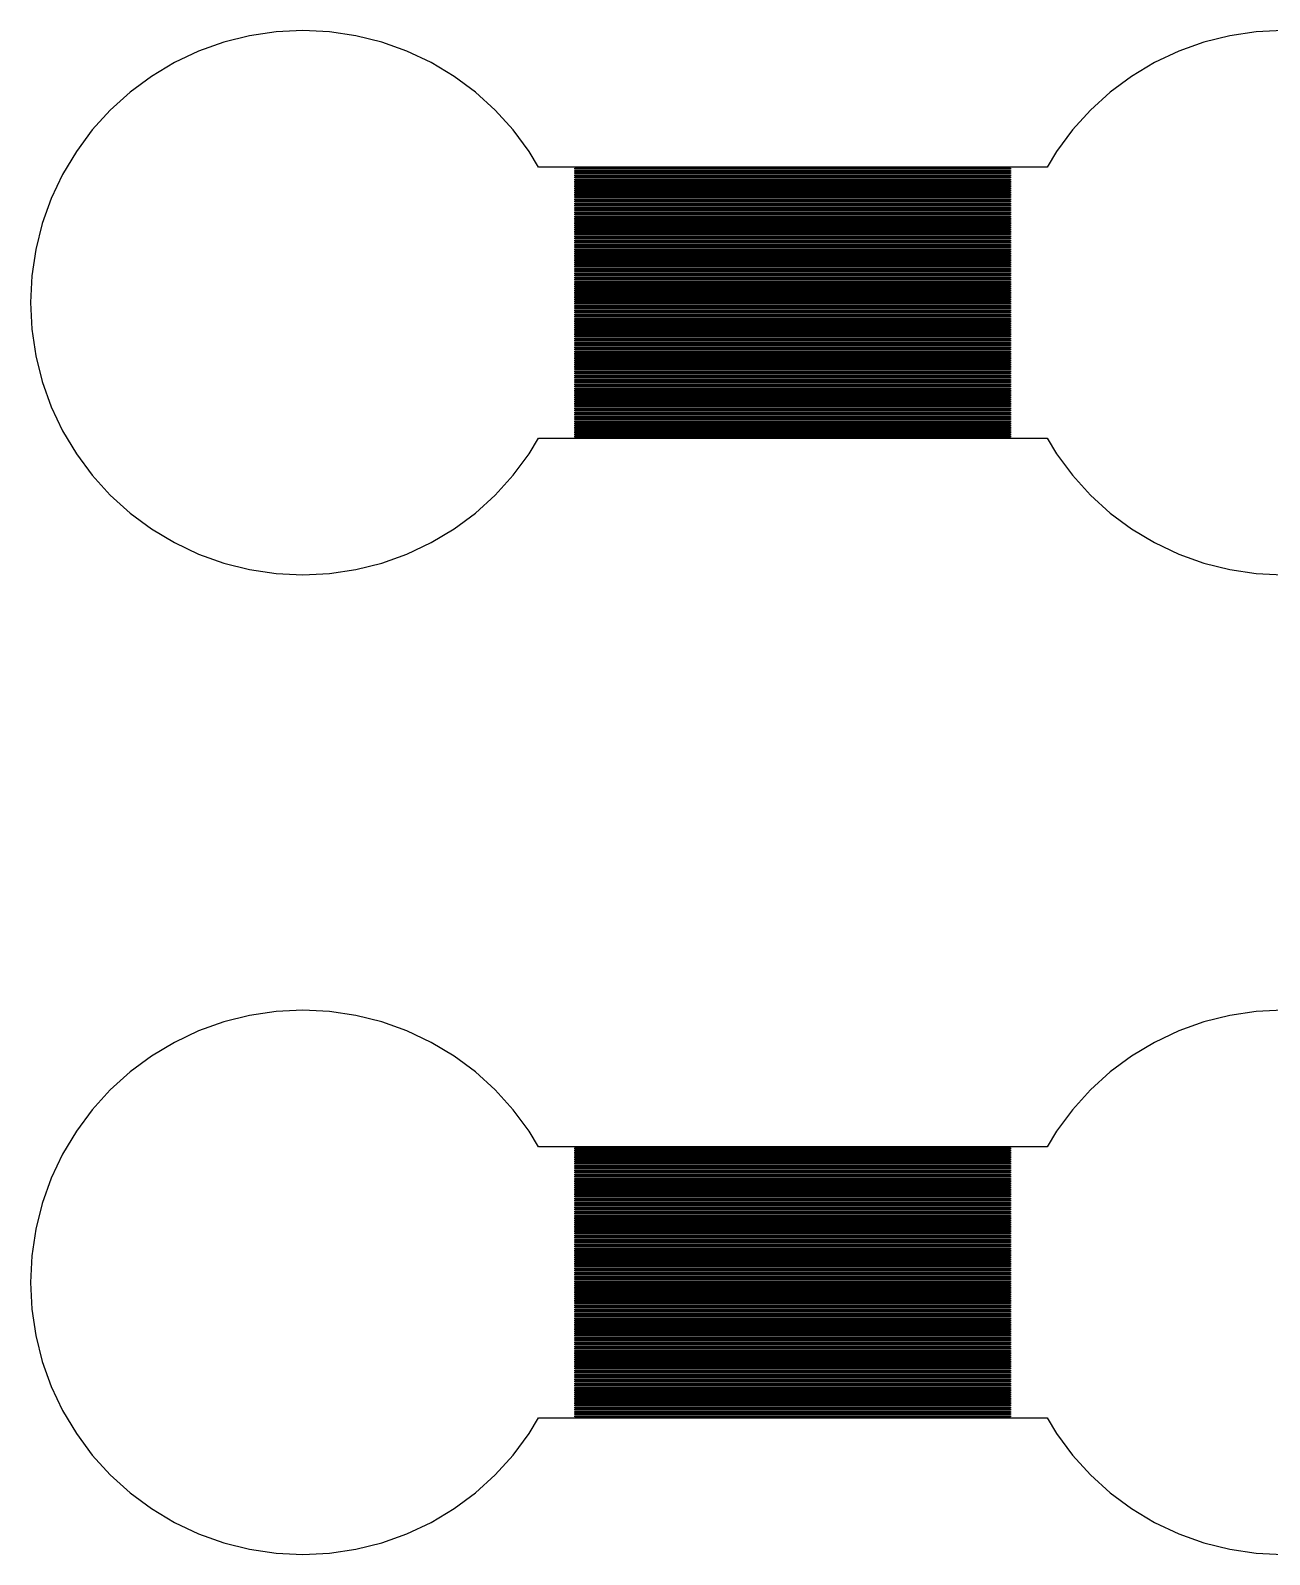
# Model space of a CAD drawing. Extents: x -73 to 181, y -8 to 80.
# Drawn here: x 2 to 13.38, y 20 to 34 of the extents above; entities that cross this region are included whole.
import ezdxf

# ---------------------------------------------------------------- set-up
doc = ezdxf.new("R2010")
doc.units = 0

msp = doc.modelspace()

# ---------------------------------------------------------------- linework, layer by layer
for p, q in [((3.77429, 33.8923), (3.5433, 33.8097)), ((4.01228, 33.952), (3.77429, 33.8923)), ((4.25496, 33.988), (4.01228, 33.952)), ((4.5, 34), (4.25496, 33.988)), ((4.74506, 33.988), (4.5, 34)), ((4.98773, 33.952), (4.74506, 33.988)), ((5.22572, 33.8923), (4.98773, 33.952)), ((5.45671, 33.8097), (5.22572, 33.8923)), ((12.7743, 33.8923), (12.5433, 33.8097)), ((13.0123, 33.952), (12.7743, 33.8923)), ((13.2549, 33.988), (13.0123, 33.952)), ((13.5, 34), (13.2549, 33.988)), ((3.5433, 33.8097), (3.32152, 33.7048)), ((5.6785, 33.7048), (5.45671, 33.8097)), ((12.5433, 33.8097), (12.3215, 33.7048)), ((3.32152, 33.7048), (3.11108, 33.5787)), ((5.88893, 33.5787), (5.6785, 33.7048)), ((12.3215, 33.7048), (12.1111, 33.5787)), ((3.11108, 33.5787), (2.91403, 33.4325)), ((6.08598, 33.4325), (5.88893, 33.5787)), ((12.1111, 33.5787), (11.914, 33.4325)), ((2.91403, 33.4325), (2.73224, 33.2678)), ((6.26778, 33.2678), (6.08598, 33.4325)), ((11.914, 33.4325), (11.7322, 33.2678)), ((2.73224, 33.2678), (2.56747, 33.086)), ((6.43254, 33.086), (6.26778, 33.2678)), ((11.7322, 33.2678), (11.5675, 33.086)), ((2.56747, 33.086), (2.42134, 32.8889)), ((6.57867, 32.8889), (6.43254, 33.086)), ((11.5675, 33.086), (11.4213, 32.8889)), ((2.42134, 32.8889), (2.29521, 32.6785)), ((6.66493, 32.745), (6.57867, 32.8889)), ((11.4213, 32.8889), (11.3351, 32.745)), ((2.29521, 32.6785), (2.19031, 32.4567)), ((11.3351, 32.745), (6.66493, 32.745)), ((7, 32.725), (7, 32.735)), ((7, 32.735), (11, 32.735)), ((11, 32.725), (7, 32.725)), ((7, 32.705), (7, 32.715)), ((7, 32.715), (11, 32.715)), ((11, 32.705), (7, 32.705)), ((7, 32.685), (7, 32.695)), ((7, 32.695), (11, 32.695)), ((11, 32.685), (7, 32.685)), ((7, 32.665), (7, 32.675)), ((7, 32.675), (11, 32.675)), ((11, 32.665), (7, 32.665)), ((7, 32.645), (7, 32.655)), ((7, 32.655), (11, 32.655)), ((11, 32.645), (7, 32.645)), ((7, 32.625), (7, 32.635)), ((7, 32.635), (11, 32.635)), ((11, 32.625), (7, 32.625)), ((11, 32.735), (11, 32.725)), ((11, 32.715), (11, 32.705)), ((11, 32.695), (11, 32.685)), ((11, 32.675), (11, 32.665)), ((11, 32.655), (11, 32.645)), ((11, 32.635), (11, 32.625)), ((7, 32.605), (7, 32.615)), ((7, 32.615), (11, 32.615)), ((11, 32.605), (7, 32.605)), ((7, 32.585), (7, 32.595)), ((7, 32.595), (11, 32.595)), ((11, 32.585), (7, 32.585)), ((7, 32.565), (7, 32.575)), ((7, 32.575), (11, 32.575)), ((11, 32.565), (7, 32.565)), ((7, 32.545), (7, 32.555)), ((7, 32.555), (11, 32.555)), ((11, 32.545), (7, 32.545)), ((7, 32.525), (7, 32.535)), ((7, 32.535), (11, 32.535)), ((11, 32.525), (7, 32.525)), ((7, 32.505), (7, 32.515)), ((7, 32.515), (11, 32.515)), ((11, 32.505), (7, 32.505)), ((7, 32.485), (7, 32.495)), ((7, 32.495), (11, 32.495)), ((11, 32.485), (7, 32.485)), ((11, 32.615), (11, 32.605)), ((11, 32.595), (11, 32.585)), ((11, 32.575), (11, 32.565)), ((11, 32.555), (11, 32.545)), ((11, 32.535), (11, 32.525)), ((11, 32.515), (11, 32.505)), ((11, 32.495), (11, 32.485)), ((2.19031, 32.4567), (2.10765, 32.2257)), ((7, 32.465), (7, 32.475)), ((7, 32.475), (11, 32.475)), ((11, 32.465), (7, 32.465)), ((7, 32.445), (7, 32.455)), ((7, 32.455), (11, 32.455)), ((11, 32.445), (7, 32.445)), ((7, 32.425), (7, 32.435)), ((7, 32.435), (11, 32.435)), ((11, 32.425), (7, 32.425)), ((7, 32.405), (7, 32.415)), ((7, 32.415), (11, 32.415)), ((11, 32.405), (7, 32.405)), ((7, 32.385), (7, 32.395)), ((7, 32.395), (11, 32.395)), ((11, 32.385), (7, 32.385)), ((7, 32.365), (7, 32.375)), ((7, 32.375), (11, 32.375)), ((11, 32.365), (7, 32.365)), ((7, 32.345), (7, 32.355)), ((7, 32.355), (11, 32.355)), ((11, 32.345), (7, 32.345)), ((11, 32.475), (11, 32.465)), ((11, 32.455), (11, 32.445)), ((11, 32.435), (11, 32.425)), ((11, 32.415), (11, 32.405)), ((11, 32.395), (11, 32.385)), ((11, 32.375), (11, 32.365)), ((11, 32.355), (11, 32.345)), ((2.10765, 32.2257), (2.04805, 31.9877)), ((7, 32.325), (7, 32.335)), ((7, 32.335), (11, 32.335)), ((11, 32.325), (7, 32.325)), ((7, 32.305), (7, 32.315)), ((7, 32.315), (11, 32.315)), ((11, 32.305), (7, 32.305)), ((7, 32.285), (7, 32.295)), ((7, 32.295), (11, 32.295)), ((11, 32.285), (7, 32.285)), ((7, 32.265), (7, 32.275)), ((7, 32.275), (11, 32.275)), ((11, 32.265), (7, 32.265)), ((7, 32.245), (7, 32.255)), ((7, 32.255), (11, 32.255)), ((11, 32.245), (7, 32.245)), ((7, 32.225), (7, 32.235)), ((7, 32.235), (11, 32.235)), ((11, 32.225), (7, 32.225)), ((7, 32.205), (7, 32.215)), ((7, 32.215), (11, 32.215)), ((11, 32.205), (7, 32.205)), ((11, 32.335), (11, 32.325)), ((11, 32.315), (11, 32.305)), ((11, 32.295), (11, 32.285)), ((11, 32.275), (11, 32.265)), ((11, 32.255), (11, 32.245)), ((11, 32.235), (11, 32.225)), ((11, 32.215), (11, 32.205)), ((7, 32.185), (7, 32.195)), ((7, 32.195), (11, 32.195)), ((11, 32.185), (7, 32.185)), ((7, 32.165), (7, 32.175)), ((7, 32.175), (11, 32.175)), ((11, 32.165), (7, 32.165)), ((7, 32.145), (7, 32.155)), ((7, 32.155), (11, 32.155)), ((11, 32.145), (7, 32.145)), ((7, 32.125), (7, 32.135)), ((7, 32.135), (11, 32.135)), ((11, 32.125), (7, 32.125)), ((7, 32.105), (7, 32.115)), ((7, 32.115), (11, 32.115)), ((11, 32.105), (7, 32.105)), ((7, 32.085), (7, 32.095)), ((7, 32.095), (11, 32.095)), ((11, 32.085), (7, 32.085)), ((7, 32.065), (7, 32.075)), ((7, 32.075), (11, 32.075)), ((11, 32.065), (7, 32.065)), ((11, 32.195), (11, 32.185)), ((11, 32.175), (11, 32.165)), ((11, 32.155), (11, 32.145)), ((11, 32.135), (11, 32.125)), ((11, 32.115), (11, 32.105)), ((11, 32.095), (11, 32.085)), ((11, 32.075), (11, 32.065)), ((2.04805, 31.9877), (2.01204, 31.745)), ((7, 32.045), (7, 32.055)), ((7, 32.055), (11, 32.055)), ((11, 32.045), (7, 32.045)), ((7, 32.025), (7, 32.035)), ((7, 32.035), (11, 32.035)), ((11, 32.025), (7, 32.025)), ((7, 32.005), (7, 32.015)), ((7, 32.015), (11, 32.015)), ((11, 32.005), (7, 32.005)), ((7, 31.985), (7, 31.995)), ((7, 31.995), (11, 31.995)), ((11, 31.985), (7, 31.985)), ((7, 31.965), (7, 31.975)), ((7, 31.975), (11, 31.975)), ((11, 31.965), (7, 31.965)), ((7, 31.945), (7, 31.955)), ((7, 31.955), (11, 31.955)), ((11, 31.945), (7, 31.945)), ((7, 31.925), (7, 31.935)), ((7, 31.935), (11, 31.935)), ((11, 31.925), (7, 31.925)), ((11, 32.055), (11, 32.045)), ((11, 32.035), (11, 32.025)), ((11, 32.015), (11, 32.005)), ((11, 31.995), (11, 31.985)), ((11, 31.975), (11, 31.965)), ((11, 31.955), (11, 31.945)), ((11, 31.935), (11, 31.925)), ((7, 31.905), (7, 31.915)), ((7, 31.915), (11, 31.915)), ((11, 31.905), (7, 31.905)), ((7, 31.885), (7, 31.895)), ((7, 31.895), (11, 31.895)), ((11, 31.885), (7, 31.885)), ((7, 31.865), (7, 31.875)), ((7, 31.875), (11, 31.875)), ((11, 31.865), (7, 31.865)), ((7, 31.845), (7, 31.855)), ((7, 31.855), (11, 31.855)), ((11, 31.845), (7, 31.845)), ((7, 31.825), (7, 31.835)), ((7, 31.835), (11, 31.835)), ((11, 31.825), (7, 31.825)), ((7, 31.805), (7, 31.815)), ((7, 31.815), (11, 31.815)), ((11, 31.805), (7, 31.805)), ((7, 31.785), (7, 31.795)), ((7, 31.795), (11, 31.795)), ((11, 31.785), (7, 31.785)), ((11, 31.915), (11, 31.905)), ((11, 31.895), (11, 31.885)), ((11, 31.875), (11, 31.865)), ((11, 31.855), (11, 31.845)), ((11, 31.835), (11, 31.825)), ((11, 31.815), (11, 31.805)), ((11, 31.795), (11, 31.785)), ((2.01204, 31.745), (2, 31.5)), ((7, 31.765), (7, 31.775)), ((7, 31.775), (11, 31.775)), ((11, 31.765), (7, 31.765)), ((7, 31.745), (7, 31.755)), ((7, 31.755), (11, 31.755)), ((11, 31.745), (7, 31.745)), ((7, 31.725), (7, 31.735)), ((7, 31.735), (11, 31.735)), ((11, 31.725), (7, 31.725)), ((7, 31.705), (7, 31.715)), ((7, 31.715), (11, 31.715)), ((11, 31.705), (7, 31.705)), ((7, 31.685), (7, 31.695)), ((7, 31.695), (11, 31.695)), ((11, 31.685), (7, 31.685)), ((7, 31.665), (7, 31.675)), ((7, 31.675), (11, 31.675)), ((11, 31.665), (7, 31.665)), ((7, 31.645), (7, 31.655)), ((7, 31.655), (11, 31.655)), ((11, 31.645), (7, 31.645)), ((11, 31.775), (11, 31.765)), ((11, 31.755), (11, 31.745)), ((11, 31.735), (11, 31.725)), ((11, 31.715), (11, 31.705)), ((11, 31.695), (11, 31.685)), ((11, 31.675), (11, 31.665)), ((11, 31.655), (11, 31.645)), ((7, 31.625), (7, 31.635)), ((7, 31.635), (11, 31.635)), ((11, 31.625), (7, 31.625)), ((7, 31.605), (7, 31.615)), ((7, 31.615), (11, 31.615)), ((11, 31.605), (7, 31.605)), ((7, 31.585), (7, 31.595)), ((7, 31.595), (11, 31.595)), ((11, 31.585), (7, 31.585)), ((7, 31.565), (7, 31.575)), ((7, 31.575), (11, 31.575)), ((11, 31.565), (7, 31.565)), ((7, 31.545), (7, 31.555)), ((7, 31.555), (11, 31.555)), ((11, 31.545), (7, 31.545)), ((7, 31.525), (7, 31.535)), ((7, 31.535), (11, 31.535)), ((11, 31.525), (7, 31.525)), ((7, 31.505), (7, 31.515)), ((7, 31.515), (11, 31.515)), ((11, 31.505), (7, 31.505)), ((11, 31.635), (11, 31.625)), ((11, 31.615), (11, 31.605)), ((11, 31.595), (11, 31.585)), ((11, 31.575), (11, 31.565)), ((11, 31.555), (11, 31.545)), ((11, 31.535), (11, 31.525)), ((11, 31.515), (11, 31.505)), ((2, 31.5), (2.01204, 31.255)), ((7, 31.485), (7, 31.495)), ((7, 31.495), (11, 31.495)), ((11, 31.485), (7, 31.485)), ((7, 31.465), (7, 31.475)), ((7, 31.475), (11, 31.475)), ((11, 31.465), (7, 31.465)), ((7, 31.445), (7, 31.455)), ((7, 31.455), (11, 31.455)), ((11, 31.445), (7, 31.445)), ((7, 31.425), (7, 31.435)), ((7, 31.435), (11, 31.435)), ((11, 31.425), (7, 31.425)), ((7, 31.405), (7, 31.415)), ((7, 31.415), (11, 31.415)), ((11, 31.405), (7, 31.405)), ((7, 31.385), (7, 31.395)), ((7, 31.395), (11, 31.395)), ((11, 31.385), (7, 31.385)), ((7, 31.365), (7, 31.375)), ((7, 31.375), (11, 31.375)), ((11, 31.365), (7, 31.365)), ((11, 31.495), (11, 31.485)), ((11, 31.475), (11, 31.465)), ((11, 31.455), (11, 31.445)), ((11, 31.435), (11, 31.425)), ((11, 31.415), (11, 31.405)), ((11, 31.395), (11, 31.385)), ((11, 31.375), (11, 31.365)), ((2.01204, 31.255), (2.04805, 31.0123)), ((7, 31.345), (7, 31.355)), ((7, 31.355), (11, 31.355)), ((11, 31.345), (7, 31.345)), ((7, 31.325), (7, 31.335)), ((7, 31.335), (11, 31.335)), ((11, 31.325), (7, 31.325)), ((7, 31.305), (7, 31.315)), ((7, 31.315), (11, 31.315)), ((11, 31.305), (7, 31.305)), ((7, 31.285), (7, 31.295)), ((7, 31.295), (11, 31.295)), ((11, 31.285), (7, 31.285)), ((7, 31.265), (7, 31.275)), ((7, 31.275), (11, 31.275)), ((11, 31.265), (7, 31.265)), ((7, 31.245), (7, 31.255)), ((7, 31.255), (11, 31.255)), ((11, 31.245), (7, 31.245)), ((7, 31.225), (7, 31.235)), ((7, 31.235), (11, 31.235)), ((11, 31.225), (7, 31.225)), ((11, 31.355), (11, 31.345)), ((11, 31.335), (11, 31.325)), ((11, 31.315), (11, 31.305)), ((11, 31.295), (11, 31.285)), ((11, 31.275), (11, 31.265)), ((11, 31.255), (11, 31.245)), ((11, 31.235), (11, 31.225)), ((7, 31.205), (7, 31.215)), ((7, 31.215), (11, 31.215)), ((11, 31.205), (7, 31.205)), ((7, 31.185), (7, 31.195)), ((7, 31.195), (11, 31.195)), ((11, 31.185), (7, 31.185)), ((7, 31.165), (7, 31.175)), ((7, 31.175), (11, 31.175)), ((11, 31.165), (7, 31.165)), ((7, 31.145), (7, 31.155)), ((7, 31.155), (11, 31.155)), ((11, 31.145), (7, 31.145)), ((7, 31.125), (7, 31.135)), ((7, 31.135), (11, 31.135)), ((11, 31.125), (7, 31.125)), ((7, 31.105), (7, 31.115)), ((7, 31.115), (11, 31.115)), ((11, 31.105), (7, 31.105)), ((7, 31.085), (7, 31.095)), ((7, 31.095), (11, 31.095)), ((11, 31.085), (7, 31.085)), ((11, 31.215), (11, 31.205)), ((11, 31.195), (11, 31.185)), ((11, 31.175), (11, 31.165)), ((11, 31.155), (11, 31.145)), ((11, 31.135), (11, 31.125)), ((11, 31.115), (11, 31.105)), ((11, 31.095), (11, 31.085)), ((2.04805, 31.0123), (2.10765, 30.7743)), ((7, 31.065), (7, 31.075)), ((7, 31.075), (11, 31.075)), ((11, 31.065), (7, 31.065)), ((7, 31.045), (7, 31.055)), ((7, 31.055), (11, 31.055)), ((11, 31.045), (7, 31.045)), ((7, 31.025), (7, 31.035)), ((7, 31.035), (11, 31.035)), ((11, 31.025), (7, 31.025)), ((7, 31.005), (7, 31.015)), ((7, 31.015), (11, 31.015)), ((11, 31.005), (7, 31.005)), ((7, 30.985), (7, 30.995)), ((7, 30.995), (11, 30.995)), ((11, 30.985), (7, 30.985)), ((7, 30.965), (7, 30.975)), ((7, 30.975), (11, 30.975)), ((11, 30.965), (7, 30.965)), ((7, 30.945), (7, 30.955)), ((7, 30.955), (11, 30.955)), ((11, 30.945), (7, 30.945)), ((11, 31.075), (11, 31.065)), ((11, 31.055), (11, 31.045)), ((11, 31.035), (11, 31.025)), ((11, 31.015), (11, 31.005)), ((11, 30.995), (11, 30.985)), ((11, 30.975), (11, 30.965)), ((11, 30.955), (11, 30.945)), ((7, 30.925), (7, 30.935)), ((7, 30.935), (11, 30.935)), ((11, 30.925), (7, 30.925)), ((7, 30.905), (7, 30.915)), ((7, 30.915), (11, 30.915)), ((11, 30.905), (7, 30.905)), ((7, 30.885), (7, 30.895)), ((7, 30.895), (11, 30.895)), ((11, 30.885), (7, 30.885)), ((7, 30.865), (7, 30.875)), ((7, 30.875), (11, 30.875)), ((11, 30.865), (7, 30.865)), ((7, 30.845), (7, 30.855)), ((7, 30.855), (11, 30.855)), ((11, 30.845), (7, 30.845)), ((7, 30.825), (7, 30.835)), ((7, 30.835), (11, 30.835)), ((11, 30.825), (7, 30.825)), ((7, 30.805), (7, 30.815)), ((7, 30.815), (11, 30.815)), ((11, 30.805), (7, 30.805)), ((11, 30.935), (11, 30.925)), ((11, 30.915), (11, 30.905)), ((11, 30.895), (11, 30.885)), ((11, 30.875), (11, 30.865)), ((11, 30.855), (11, 30.845)), ((11, 30.835), (11, 30.825)), ((11, 30.815), (11, 30.805)), ((2.10765, 30.7743), (2.19031, 30.5433)), ((7, 30.785), (7, 30.795)), ((7, 30.795), (11, 30.795)), ((11, 30.785), (7, 30.785)), ((7, 30.765), (7, 30.775)), ((7, 30.775), (11, 30.775)), ((11, 30.765), (7, 30.765)), ((7, 30.745), (7, 30.755)), ((7, 30.755), (11, 30.755)), ((11, 30.745), (7, 30.745)), ((7, 30.725), (7, 30.735)), ((7, 30.735), (11, 30.735)), ((11, 30.725), (7, 30.725)), ((7, 30.705), (7, 30.715)), ((7, 30.715), (11, 30.715)), ((11, 30.705), (7, 30.705)), ((7, 30.685), (7, 30.695)), ((7, 30.695), (11, 30.695)), ((11, 30.685), (7, 30.685)), ((7, 30.665), (7, 30.675)), ((7, 30.675), (11, 30.675)), ((11, 30.665), (7, 30.665)), ((11, 30.795), (11, 30.785)), ((11, 30.775), (11, 30.765)), ((11, 30.755), (11, 30.745)), ((11, 30.735), (11, 30.725)), ((11, 30.715), (11, 30.705)), ((11, 30.695), (11, 30.685)), ((11, 30.675), (11, 30.665)), ((2.19031, 30.5433), (2.29521, 30.3215)), ((7, 30.645), (7, 30.655)), ((7, 30.655), (11, 30.655)), ((11, 30.645), (7, 30.645)), ((7, 30.625), (7, 30.635)), ((7, 30.635), (11, 30.635)), ((11, 30.625), (7, 30.625)), ((7, 30.605), (7, 30.615)), ((7, 30.615), (11, 30.615)), ((11, 30.605), (7, 30.605)), ((7, 30.585), (7, 30.595)), ((7, 30.595), (11, 30.595)), ((11, 30.585), (7, 30.585)), ((7, 30.565), (7, 30.575)), ((7, 30.575), (11, 30.575)), ((11, 30.565), (7, 30.565)), ((7, 30.545), (7, 30.555)), ((7, 30.555), (11, 30.555)), ((11, 30.545), (7, 30.545)), ((7, 30.525), (7, 30.535)), ((7, 30.535), (11, 30.535)), ((11, 30.525), (7, 30.525)), ((11, 30.655), (11, 30.645)), ((11, 30.635), (11, 30.625)), ((11, 30.615), (11, 30.605)), ((11, 30.595), (11, 30.585)), ((11, 30.575), (11, 30.565)), ((11, 30.555), (11, 30.545)), ((11, 30.535), (11, 30.525)), ((7, 30.505), (7, 30.515)), ((7, 30.515), (11, 30.515)), ((11, 30.505), (7, 30.505)), ((7, 30.485), (7, 30.495)), ((7, 30.495), (11, 30.495)), ((11, 30.485), (7, 30.485)), ((7, 30.465), (7, 30.475)), ((7, 30.475), (11, 30.475)), ((11, 30.465), (7, 30.465)), ((7, 30.445), (7, 30.455)), ((7, 30.455), (11, 30.455)), ((11, 30.445), (7, 30.445)), ((7, 30.425), (7, 30.435)), ((7, 30.435), (11, 30.435)), ((11, 30.425), (7, 30.425)), ((7, 30.405), (7, 30.415)), ((7, 30.415), (11, 30.415)), ((11, 30.405), (7, 30.405)), ((7, 30.385), (7, 30.395)), ((7, 30.395), (11, 30.395)), ((11, 30.385), (7, 30.385)), ((11, 30.515), (11, 30.505)), ((11, 30.495), (11, 30.485)), ((11, 30.475), (11, 30.465)), ((11, 30.455), (11, 30.445)), ((11, 30.435), (11, 30.425)), ((11, 30.415), (11, 30.405)), ((11, 30.395), (11, 30.385)), ((2.29521, 30.3215), (2.42134, 30.1111)), ((6.57867, 30.1111), (6.66493, 30.255)), ((6.66493, 30.255), (11.3351, 30.255)), ((7, 30.365), (7, 30.375)), ((7, 30.375), (11, 30.375)), ((11, 30.365), (7, 30.365)), ((7, 30.345), (7, 30.355)), ((7, 30.355), (11, 30.355)), ((11, 30.345), (7, 30.345)), ((7, 30.325), (7, 30.335)), ((7, 30.335), (11, 30.335)), ((11, 30.325), (7, 30.325)), ((7, 30.305), (7, 30.315)), ((7, 30.315), (11, 30.315)), ((11, 30.305), (7, 30.305)), ((7, 30.285), (7, 30.295)), ((7, 30.295), (11, 30.295)), ((11, 30.285), (7, 30.285)), ((7, 30.265), (7, 30.275)), ((7, 30.275), (11, 30.275)), ((11, 30.265), (7, 30.265)), ((11, 30.375), (11, 30.365)), ((11, 30.355), (11, 30.345)), ((11, 30.335), (11, 30.325)), ((11, 30.315), (11, 30.305)), ((11, 30.295), (11, 30.285)), ((11, 30.275), (11, 30.265)), ((11.3351, 30.255), (11.4213, 30.1111)), ((2.42134, 30.1111), (2.56747, 29.914)), ((6.43254, 29.914), (6.57867, 30.1111)), ((11.4213, 30.1111), (11.5675, 29.914)), ((2.56747, 29.914), (2.73224, 29.7322)), ((6.26778, 29.7322), (6.43254, 29.914)), ((11.5675, 29.914), (11.7322, 29.7322)), ((2.73224, 29.7322), (2.91403, 29.5675)), ((6.08598, 29.5675), (6.26778, 29.7322)), ((11.7322, 29.7322), (11.914, 29.5675)), ((2.91403, 29.5675), (3.11108, 29.4213)), ((5.88893, 29.4213), (6.08598, 29.5675)), ((11.914, 29.5675), (12.1111, 29.4213)), ((3.11108, 29.4213), (3.32152, 29.2952)), ((5.6785, 29.2952), (5.88893, 29.4213)), ((12.1111, 29.4213), (12.3215, 29.2952)), ((3.32152, 29.2952), (3.5433, 29.1903)), ((5.45671, 29.1903), (5.6785, 29.2952)), ((12.3215, 29.2952), (12.5433, 29.1903)), ((3.5433, 29.1903), (3.77429, 29.1077)), ((5.22572, 29.1077), (5.45671, 29.1903)), ((12.5433, 29.1903), (12.7743, 29.1077)), ((3.77429, 29.1077), (4.01228, 29.048)), ((4.01228, 29.048), (4.25496, 29.012)), ((4.25496, 29.012), (4.5, 29)), ((4.5, 29), (4.74506, 29.012)), ((4.74506, 29.012), (4.98773, 29.048)), ((4.98773, 29.048), (5.22572, 29.1077)), ((12.7743, 29.1077), (13.0123, 29.048)), ((13.0123, 29.048), (13.2549, 29.012)), ((13.2549, 29.012), (13.5, 29)), ((4.01228, 24.952), (3.77429, 24.8923)), ((4.25496, 24.988), (4.01228, 24.952)), ((4.5, 25), (4.25496, 24.988)), ((4.74506, 24.988), (4.5, 25)), ((4.98773, 24.952), (4.74506, 24.988)), ((5.22572, 24.8923), (4.98773, 24.952)), ((13.0123, 24.952), (12.7743, 24.8923)), ((13.2549, 24.988), (13.0123, 24.952)), ((13.5, 25), (13.2549, 24.988)), ((3.5433, 24.8097), (3.32152, 24.7048)), ((3.77429, 24.8923), (3.5433, 24.8097)), ((5.45671, 24.8097), (5.22572, 24.8923)), ((5.6785, 24.7048), (5.45671, 24.8097)), ((12.5433, 24.8097), (12.3215, 24.7048)), ((12.7743, 24.8923), (12.5433, 24.8097)), ((3.32152, 24.7048), (3.11108, 24.5787)), ((5.88893, 24.5787), (5.6785, 24.7048)), ((12.3215, 24.7048), (12.1111, 24.5787)), ((3.11108, 24.5787), (2.91403, 24.4325)), ((6.08598, 24.4325), (5.88893, 24.5787)), ((12.1111, 24.5787), (11.914, 24.4325)), ((2.91403, 24.4325), (2.73224, 24.2678)), ((6.26778, 24.2678), (6.08598, 24.4325)), ((11.914, 24.4325), (11.7322, 24.2678)), ((2.73224, 24.2678), (2.56747, 24.086)), ((6.43254, 24.086), (6.26778, 24.2678)), ((11.7322, 24.2678), (11.5675, 24.086)), ((2.56747, 24.086), (2.42134, 23.8889)), ((6.57867, 23.8889), (6.43254, 24.086)), ((11.5675, 24.086), (11.4213, 23.8889)), ((2.42134, 23.8889), (2.29521, 23.6785)), ((6.66493, 23.745), (6.57867, 23.8889)), ((11.4213, 23.8889), (11.3351, 23.745)), ((2.29521, 23.6785), (2.19031, 23.4567)), ((11.3351, 23.745), (6.66493, 23.745)), ((7, 23.725), (7, 23.735)), ((7, 23.735), (11, 23.735)), ((11, 23.725), (7, 23.725)), ((7, 23.705), (7, 23.715)), ((7, 23.715), (11, 23.715)), ((11, 23.705), (7, 23.705)), ((7, 23.685), (7, 23.695)), ((7, 23.695), (11, 23.695)), ((11, 23.685), (7, 23.685)), ((7, 23.665), (7, 23.675)), ((7, 23.675), (11, 23.675)), ((11, 23.665), (7, 23.665)), ((11, 23.735), (11, 23.725)), ((11, 23.715), (11, 23.705)), ((11, 23.695), (11, 23.685)), ((11, 23.675), (11, 23.665)), ((7, 23.645), (7, 23.655)), ((7, 23.655), (11, 23.655)), ((11, 23.645), (7, 23.645)), ((7, 23.625), (7, 23.635)), ((7, 23.635), (11, 23.635)), ((11, 23.625), (7, 23.625)), ((7, 23.605), (7, 23.615)), ((7, 23.615), (11, 23.615)), ((11, 23.605), (7, 23.605)), ((7, 23.585), (7, 23.595)), ((7, 23.595), (11, 23.595)), ((11, 23.585), (7, 23.585)), ((7, 23.565), (7, 23.575)), ((7, 23.575), (11, 23.575)), ((11, 23.565), (7, 23.565)), ((7, 23.545), (7, 23.555)), ((7, 23.555), (11, 23.555)), ((11, 23.545), (7, 23.545)), ((7, 23.525), (7, 23.535)), ((7, 23.535), (11, 23.535)), ((11, 23.525), (7, 23.525)), ((11, 23.655), (11, 23.645)), ((11, 23.635), (11, 23.625)), ((11, 23.615), (11, 23.605)), ((11, 23.595), (11, 23.585)), ((11, 23.575), (11, 23.565)), ((11, 23.555), (11, 23.545)), ((11, 23.535), (11, 23.525)), ((2.19031, 23.4567), (2.10765, 23.2257)), ((7, 23.505), (7, 23.515)), ((7, 23.515), (11, 23.515)), ((11, 23.505), (7, 23.505)), ((7, 23.485), (7, 23.495)), ((7, 23.495), (11, 23.495)), ((11, 23.485), (7, 23.485)), ((7, 23.465), (7, 23.475)), ((7, 23.475), (11, 23.475)), ((11, 23.465), (7, 23.465)), ((7, 23.445), (7, 23.455)), ((7, 23.455), (11, 23.455)), ((11, 23.445), (7, 23.445)), ((7, 23.425), (7, 23.435)), ((7, 23.435), (11, 23.435)), ((11, 23.425), (7, 23.425)), ((7, 23.405), (7, 23.415)), ((7, 23.415), (11, 23.415)), ((11, 23.405), (7, 23.405)), ((7, 23.385), (7, 23.395)), ((7, 23.395), (11, 23.395)), ((11, 23.385), (7, 23.385)), ((11, 23.515), (11, 23.505)), ((11, 23.495), (11, 23.485)), ((11, 23.475), (11, 23.465)), ((11, 23.455), (11, 23.445)), ((11, 23.435), (11, 23.425)), ((11, 23.415), (11, 23.405)), ((11, 23.395), (11, 23.385)), ((7, 23.365), (7, 23.375)), ((7, 23.375), (11, 23.375)), ((11, 23.365), (7, 23.365)), ((7, 23.345), (7, 23.355)), ((7, 23.355), (11, 23.355)), ((11, 23.345), (7, 23.345)), ((7, 23.325), (7, 23.335)), ((7, 23.335), (11, 23.335)), ((11, 23.325), (7, 23.325)), ((7, 23.305), (7, 23.315)), ((7, 23.315), (11, 23.315)), ((11, 23.305), (7, 23.305)), ((7, 23.285), (7, 23.295)), ((7, 23.295), (11, 23.295)), ((11, 23.285), (7, 23.285)), ((7, 23.265), (7, 23.275)), ((7, 23.275), (11, 23.275)), ((11, 23.265), (7, 23.265)), ((7, 23.245), (7, 23.255)), ((7, 23.255), (11, 23.255)), ((11, 23.245), (7, 23.245)), ((11, 23.375), (11, 23.365)), ((11, 23.355), (11, 23.345)), ((11, 23.335), (11, 23.325)), ((11, 23.315), (11, 23.305)), ((11, 23.295), (11, 23.285)), ((11, 23.275), (11, 23.265)), ((11, 23.255), (11, 23.245)), ((2.10765, 23.2257), (2.04805, 22.9877)), ((7, 23.225), (7, 23.235)), ((7, 23.235), (11, 23.235)), ((11, 23.225), (7, 23.225)), ((7, 23.205), (7, 23.215)), ((7, 23.215), (11, 23.215)), ((11, 23.205), (7, 23.205)), ((7, 23.185), (7, 23.195)), ((7, 23.195), (11, 23.195)), ((11, 23.185), (7, 23.185)), ((7, 23.165), (7, 23.175)), ((7, 23.175), (11, 23.175)), ((11, 23.165), (7, 23.165)), ((7, 23.145), (7, 23.155)), ((7, 23.155), (11, 23.155)), ((11, 23.145), (7, 23.145)), ((7, 23.125), (7, 23.135)), ((7, 23.135), (11, 23.135)), ((11, 23.125), (7, 23.125)), ((7, 23.105), (7, 23.115)), ((7, 23.115), (11, 23.115)), ((11, 23.105), (7, 23.105)), ((11, 23.235), (11, 23.225)), ((11, 23.215), (11, 23.205)), ((11, 23.195), (11, 23.185)), ((11, 23.175), (11, 23.165)), ((11, 23.155), (11, 23.145)), ((11, 23.135), (11, 23.125)), ((11, 23.115), (11, 23.105)), ((2.04805, 22.9877), (2.01204, 22.745)), ((7, 23.085), (7, 23.095)), ((7, 23.095), (11, 23.095)), ((11, 23.085), (7, 23.085)), ((7, 23.065), (7, 23.075)), ((7, 23.075), (11, 23.075)), ((11, 23.065), (7, 23.065)), ((7, 23.045), (7, 23.055)), ((7, 23.055), (11, 23.055)), ((11, 23.045), (7, 23.045)), ((7, 23.025), (7, 23.035)), ((7, 23.035), (11, 23.035)), ((11, 23.025), (7, 23.025)), ((7, 23.005), (7, 23.015)), ((7, 23.015), (11, 23.015)), ((11, 23.005), (7, 23.005)), ((7, 22.985), (7, 22.995)), ((7, 22.995), (11, 22.995)), ((11, 22.985), (7, 22.985)), ((7, 22.965), (7, 22.975)), ((7, 22.975), (11, 22.975)), ((11, 22.965), (7, 22.965)), ((11, 23.095), (11, 23.085)), ((11, 23.075), (11, 23.065)), ((11, 23.055), (11, 23.045)), ((11, 23.035), (11, 23.025)), ((11, 23.015), (11, 23.005)), ((11, 22.995), (11, 22.985)), ((11, 22.975), (11, 22.965)), ((7, 22.945), (7, 22.955)), ((7, 22.955), (11, 22.955)), ((11, 22.945), (7, 22.945)), ((7, 22.925), (7, 22.935)), ((7, 22.935), (11, 22.935)), ((11, 22.925), (7, 22.925)), ((7, 22.905), (7, 22.915)), ((7, 22.915), (11, 22.915)), ((11, 22.905), (7, 22.905)), ((7, 22.885), (7, 22.895)), ((7, 22.895), (11, 22.895)), ((11, 22.885), (7, 22.885)), ((7, 22.865), (7, 22.875)), ((7, 22.875), (11, 22.875)), ((11, 22.865), (7, 22.865)), ((7, 22.845), (7, 22.855)), ((7, 22.855), (11, 22.855)), ((11, 22.845), (7, 22.845)), ((7, 22.825), (7, 22.835)), ((7, 22.835), (11, 22.835)), ((11, 22.825), (7, 22.825)), ((11, 22.955), (11, 22.945)), ((11, 22.935), (11, 22.925)), ((11, 22.915), (11, 22.905)), ((11, 22.895), (11, 22.885)), ((11, 22.875), (11, 22.865)), ((11, 22.855), (11, 22.845)), ((11, 22.835), (11, 22.825)), ((2.01204, 22.745), (2, 22.5)), ((7, 22.805), (7, 22.815)), ((7, 22.815), (11, 22.815)), ((11, 22.805), (7, 22.805)), ((7, 22.785), (7, 22.795)), ((7, 22.795), (11, 22.795)), ((11, 22.785), (7, 22.785)), ((7, 22.765), (7, 22.775)), ((7, 22.775), (11, 22.775)), ((11, 22.765), (7, 22.765)), ((7, 22.745), (7, 22.755)), ((7, 22.755), (11, 22.755)), ((11, 22.745), (7, 22.745)), ((7, 22.725), (7, 22.735)), ((7, 22.735), (11, 22.735)), ((11, 22.725), (7, 22.725)), ((7, 22.705), (7, 22.715)), ((7, 22.715), (11, 22.715)), ((11, 22.705), (7, 22.705)), ((7, 22.685), (7, 22.695)), ((7, 22.695), (11, 22.695)), ((11, 22.685), (7, 22.685)), ((11, 22.815), (11, 22.805)), ((11, 22.795), (11, 22.785)), ((11, 22.775), (11, 22.765)), ((11, 22.755), (11, 22.745)), ((11, 22.735), (11, 22.725)), ((11, 22.715), (11, 22.705)), ((11, 22.695), (11, 22.685)), ((7, 22.665), (7, 22.675)), ((7, 22.675), (11, 22.675)), ((11, 22.665), (7, 22.665)), ((7, 22.645), (7, 22.655)), ((7, 22.655), (11, 22.655)), ((11, 22.645), (7, 22.645)), ((7, 22.625), (7, 22.635)), ((7, 22.635), (11, 22.635)), ((11, 22.625), (7, 22.625)), ((7, 22.605), (7, 22.615)), ((7, 22.615), (11, 22.615)), ((11, 22.605), (7, 22.605)), ((7, 22.585), (7, 22.595)), ((7, 22.595), (11, 22.595)), ((11, 22.585), (7, 22.585)), ((7, 22.565), (7, 22.575)), ((7, 22.575), (11, 22.575)), ((11, 22.565), (7, 22.565)), ((7, 22.545), (7, 22.555)), ((7, 22.555), (11, 22.555)), ((11, 22.545), (7, 22.545)), ((11, 22.675), (11, 22.665)), ((11, 22.655), (11, 22.645)), ((11, 22.635), (11, 22.625)), ((11, 22.615), (11, 22.605)), ((11, 22.595), (11, 22.585)), ((11, 22.575), (11, 22.565)), ((11, 22.555), (11, 22.545)), ((2, 22.5), (2.01204, 22.255)), ((7, 22.525), (7, 22.535)), ((7, 22.535), (11, 22.535)), ((11, 22.525), (7, 22.525)), ((7, 22.505), (7, 22.515)), ((7, 22.515), (11, 22.515)), ((11, 22.505), (7, 22.505)), ((7, 22.485), (7, 22.495)), ((7, 22.495), (11, 22.495)), ((11, 22.485), (7, 22.485)), ((7, 22.465), (7, 22.475)), ((7, 22.475), (11, 22.475)), ((11, 22.465), (7, 22.465)), ((7, 22.445), (7, 22.455)), ((7, 22.455), (11, 22.455)), ((11, 22.445), (7, 22.445)), ((7, 22.425), (7, 22.435)), ((7, 22.435), (11, 22.435)), ((11, 22.425), (7, 22.425)), ((7, 22.405), (7, 22.415)), ((7, 22.415), (11, 22.415)), ((11, 22.405), (7, 22.405)), ((11, 22.535), (11, 22.525)), ((11, 22.515), (11, 22.505)), ((11, 22.495), (11, 22.485)), ((11, 22.475), (11, 22.465)), ((11, 22.455), (11, 22.445)), ((11, 22.435), (11, 22.425)), ((11, 22.415), (11, 22.405)), ((7, 22.385), (7, 22.395)), ((7, 22.395), (11, 22.395)), ((11, 22.385), (7, 22.385)), ((7, 22.365), (7, 22.375)), ((7, 22.375), (11, 22.375)), ((11, 22.365), (7, 22.365)), ((7, 22.345), (7, 22.355)), ((7, 22.355), (11, 22.355)), ((11, 22.345), (7, 22.345)), ((7, 22.325), (7, 22.335)), ((7, 22.335), (11, 22.335)), ((11, 22.325), (7, 22.325)), ((7, 22.305), (7, 22.315)), ((7, 22.315), (11, 22.315)), ((11, 22.305), (7, 22.305)), ((7, 22.285), (7, 22.295)), ((7, 22.295), (11, 22.295)), ((11, 22.285), (7, 22.285)), ((7, 22.265), (7, 22.275)), ((7, 22.275), (11, 22.275)), ((11, 22.265), (7, 22.265)), ((11, 22.395), (11, 22.385)), ((11, 22.375), (11, 22.365)), ((11, 22.355), (11, 22.345)), ((11, 22.335), (11, 22.325)), ((11, 22.315), (11, 22.305)), ((11, 22.295), (11, 22.285)), ((11, 22.275), (11, 22.265)), ((2.01204, 22.255), (2.04805, 22.0123)), ((7, 22.245), (7, 22.255)), ((7, 22.255), (11, 22.255)), ((11, 22.245), (7, 22.245)), ((7, 22.225), (7, 22.235)), ((7, 22.235), (11, 22.235)), ((11, 22.225), (7, 22.225)), ((7, 22.205), (7, 22.215)), ((7, 22.215), (11, 22.215)), ((11, 22.205), (7, 22.205)), ((7, 22.185), (7, 22.195)), ((7, 22.195), (11, 22.195)), ((11, 22.185), (7, 22.185)), ((7, 22.165), (7, 22.175)), ((7, 22.175), (11, 22.175)), ((11, 22.165), (7, 22.165)), ((7, 22.145), (7, 22.155)), ((7, 22.155), (11, 22.155)), ((11, 22.145), (7, 22.145)), ((7, 22.125), (7, 22.135)), ((7, 22.135), (11, 22.135)), ((11, 22.125), (7, 22.125)), ((11, 22.255), (11, 22.245)), ((11, 22.235), (11, 22.225)), ((11, 22.215), (11, 22.205)), ((11, 22.195), (11, 22.185)), ((11, 22.175), (11, 22.165)), ((11, 22.155), (11, 22.145)), ((11, 22.135), (11, 22.125)), ((2.04805, 22.0123), (2.10765, 21.7743)), ((7, 22.105), (7, 22.115)), ((7, 22.115), (11, 22.115)), ((11, 22.105), (7, 22.105)), ((7, 22.085), (7, 22.095)), ((7, 22.095), (11, 22.095)), ((11, 22.085), (7, 22.085)), ((7, 22.065), (7, 22.075)), ((7, 22.075), (11, 22.075)), ((11, 22.065), (7, 22.065)), ((7, 22.045), (7, 22.055)), ((7, 22.055), (11, 22.055)), ((11, 22.045), (7, 22.045)), ((7, 22.025), (7, 22.035)), ((7, 22.035), (11, 22.035)), ((11, 22.025), (7, 22.025)), ((7, 22.005), (7, 22.015)), ((7, 22.015), (11, 22.015)), ((11, 22.005), (7, 22.005)), ((7, 21.985), (7, 21.995)), ((7, 21.995), (11, 21.995)), ((11, 21.985), (7, 21.985)), ((11, 22.115), (11, 22.105)), ((11, 22.095), (11, 22.085)), ((11, 22.075), (11, 22.065)), ((11, 22.055), (11, 22.045)), ((11, 22.035), (11, 22.025)), ((11, 22.015), (11, 22.005)), ((11, 21.995), (11, 21.985)), ((7, 21.965), (7, 21.975)), ((7, 21.975), (11, 21.975)), ((11, 21.965), (7, 21.965)), ((7, 21.945), (7, 21.955)), ((7, 21.955), (11, 21.955)), ((11, 21.945), (7, 21.945)), ((7, 21.925), (7, 21.935)), ((7, 21.935), (11, 21.935)), ((11, 21.925), (7, 21.925)), ((7, 21.905), (7, 21.915)), ((7, 21.915), (11, 21.915)), ((11, 21.905), (7, 21.905)), ((7, 21.885), (7, 21.895)), ((7, 21.895), (11, 21.895)), ((11, 21.885), (7, 21.885)), ((7, 21.865), (7, 21.875)), ((7, 21.875), (11, 21.875)), ((11, 21.865), (7, 21.865)), ((7, 21.845), (7, 21.855)), ((7, 21.855), (11, 21.855)), ((11, 21.845), (7, 21.845)), ((11, 21.975), (11, 21.965)), ((11, 21.955), (11, 21.945)), ((11, 21.935), (11, 21.925)), ((11, 21.915), (11, 21.905)), ((11, 21.895), (11, 21.885)), ((11, 21.875), (11, 21.865)), ((11, 21.855), (11, 21.845)), ((2.10765, 21.7743), (2.19031, 21.5433)), ((7, 21.825), (7, 21.835)), ((7, 21.835), (11, 21.835)), ((11, 21.825), (7, 21.825)), ((7, 21.805), (7, 21.815)), ((7, 21.815), (11, 21.815)), ((11, 21.805), (7, 21.805)), ((7, 21.785), (7, 21.795)), ((7, 21.795), (11, 21.795)), ((11, 21.785), (7, 21.785)), ((7, 21.765), (7, 21.775)), ((7, 21.775), (11, 21.775)), ((11, 21.765), (7, 21.765)), ((7, 21.745), (7, 21.755)), ((7, 21.755), (11, 21.755)), ((11, 21.745), (7, 21.745)), ((7, 21.725), (7, 21.735)), ((7, 21.735), (11, 21.735)), ((11, 21.725), (7, 21.725)), ((7, 21.705), (7, 21.715)), ((7, 21.715), (11, 21.715)), ((11, 21.705), (7, 21.705)), ((11, 21.835), (11, 21.825)), ((11, 21.815), (11, 21.805)), ((11, 21.795), (11, 21.785)), ((11, 21.775), (11, 21.765)), ((11, 21.755), (11, 21.745)), ((11, 21.735), (11, 21.725)), ((11, 21.715), (11, 21.705)), ((7, 21.685), (7, 21.695)), ((7, 21.695), (11, 21.695)), ((11, 21.685), (7, 21.685)), ((7, 21.665), (7, 21.675)), ((7, 21.675), (11, 21.675)), ((11, 21.665), (7, 21.665)), ((7, 21.645), (7, 21.655)), ((7, 21.655), (11, 21.655)), ((11, 21.645), (7, 21.645)), ((7, 21.625), (7, 21.635)), ((7, 21.635), (11, 21.635)), ((11, 21.625), (7, 21.625)), ((7, 21.605), (7, 21.615)), ((7, 21.615), (11, 21.615)), ((11, 21.605), (7, 21.605)), ((7, 21.585), (7, 21.595)), ((7, 21.595), (11, 21.595)), ((11, 21.585), (7, 21.585)), ((7, 21.565), (7, 21.575)), ((7, 21.575), (11, 21.575)), ((11, 21.565), (7, 21.565)), ((11, 21.695), (11, 21.685)), ((11, 21.675), (11, 21.665)), ((11, 21.655), (11, 21.645)), ((11, 21.635), (11, 21.625)), ((11, 21.615), (11, 21.605)), ((11, 21.595), (11, 21.585)), ((11, 21.575), (11, 21.565)), ((2.19031, 21.5433), (2.29521, 21.3215)), ((7, 21.545), (7, 21.555)), ((7, 21.555), (11, 21.555)), ((11, 21.545), (7, 21.545)), ((7, 21.525), (7, 21.535)), ((7, 21.535), (11, 21.535)), ((11, 21.525), (7, 21.525)), ((7, 21.505), (7, 21.515)), ((7, 21.515), (11, 21.515)), ((11, 21.505), (7, 21.505)), ((7, 21.485), (7, 21.495)), ((7, 21.495), (11, 21.495)), ((11, 21.485), (7, 21.485)), ((7, 21.465), (7, 21.475)), ((7, 21.475), (11, 21.475)), ((11, 21.465), (7, 21.465)), ((7, 21.445), (7, 21.455)), ((7, 21.455), (11, 21.455)), ((11, 21.445), (7, 21.445)), ((7, 21.425), (7, 21.435)), ((7, 21.435), (11, 21.435)), ((11, 21.425), (7, 21.425)), ((11, 21.555), (11, 21.545)), ((11, 21.535), (11, 21.525)), ((11, 21.515), (11, 21.505)), ((11, 21.495), (11, 21.485)), ((11, 21.475), (11, 21.465)), ((11, 21.455), (11, 21.445)), ((11, 21.435), (11, 21.425)), ((2.29521, 21.3215), (2.42134, 21.1111)), ((7, 21.405), (7, 21.415)), ((7, 21.415), (11, 21.415)), ((11, 21.405), (7, 21.405)), ((7, 21.385), (7, 21.395)), ((7, 21.395), (11, 21.395)), ((11, 21.385), (7, 21.385)), ((7, 21.365), (7, 21.375)), ((7, 21.375), (11, 21.375)), ((11, 21.365), (7, 21.365)), ((7, 21.345), (7, 21.355)), ((7, 21.355), (11, 21.355)), ((11, 21.345), (7, 21.345)), ((7, 21.325), (7, 21.335)), ((7, 21.335), (11, 21.335)), ((11, 21.325), (7, 21.325)), ((7, 21.305), (7, 21.315)), ((7, 21.315), (11, 21.315)), ((11, 21.305), (7, 21.305)), ((7, 21.285), (7, 21.295)), ((7, 21.295), (11, 21.295)), ((11, 21.285), (7, 21.285)), ((11, 21.415), (11, 21.405)), ((11, 21.395), (11, 21.385)), ((11, 21.375), (11, 21.365)), ((11, 21.355), (11, 21.345)), ((11, 21.335), (11, 21.325)), ((11, 21.315), (11, 21.305)), ((11, 21.295), (11, 21.285)), ((6.57867, 21.1111), (6.66493, 21.255)), ((6.66493, 21.255), (11.3351, 21.255)), ((7, 21.265), (7, 21.275)), ((7, 21.275), (11, 21.275)), ((11, 21.265), (7, 21.265)), ((11, 21.275), (11, 21.265)), ((11.3351, 21.255), (11.4213, 21.1111)), ((2.42134, 21.1111), (2.56747, 20.914)), ((6.43254, 20.914), (6.57867, 21.1111)), ((11.4213, 21.1111), (11.5675, 20.914)), ((2.56747, 20.914), (2.73224, 20.7322)), ((6.26778, 20.7322), (6.43254, 20.914)), ((11.5675, 20.914), (11.7322, 20.7322)), ((2.73224, 20.7322), (2.91403, 20.5675)), ((6.08598, 20.5675), (6.26778, 20.7322)), ((11.7322, 20.7322), (11.914, 20.5675)), ((2.91403, 20.5675), (3.11108, 20.4213)), ((5.88893, 20.4213), (6.08598, 20.5675)), ((11.914, 20.5675), (12.1111, 20.4213)), ((3.11108, 20.4213), (3.32152, 20.2952)), ((5.6785, 20.2952), (5.88893, 20.4213)), ((12.1111, 20.4213), (12.3215, 20.2952)), ((3.32152, 20.2952), (3.5433, 20.1903)), ((3.5433, 20.1903), (3.77429, 20.1077)), ((5.22572, 20.1077), (5.45671, 20.1903)), ((5.45671, 20.1903), (5.6785, 20.2952)), ((12.3215, 20.2952), (12.5433, 20.1903)), ((12.5433, 20.1903), (12.7743, 20.1077)), ((3.77429, 20.1077), (4.01228, 20.048)), ((4.01228, 20.048), (4.25496, 20.012)), ((4.74506, 20.012), (4.98773, 20.048)), ((4.98773, 20.048), (5.22572, 20.1077)), ((12.7743, 20.1077), (13.0123, 20.048)), ((13.0123, 20.048), (13.2549, 20.012)), ((4.25496, 20.012), (4.5, 20)), ((4.5, 20), (4.74506, 20.012)), ((13.2549, 20.012), (13.5, 20))]:
    msp.add_line(p, q)

doc.saveas('drawing.dxf')
